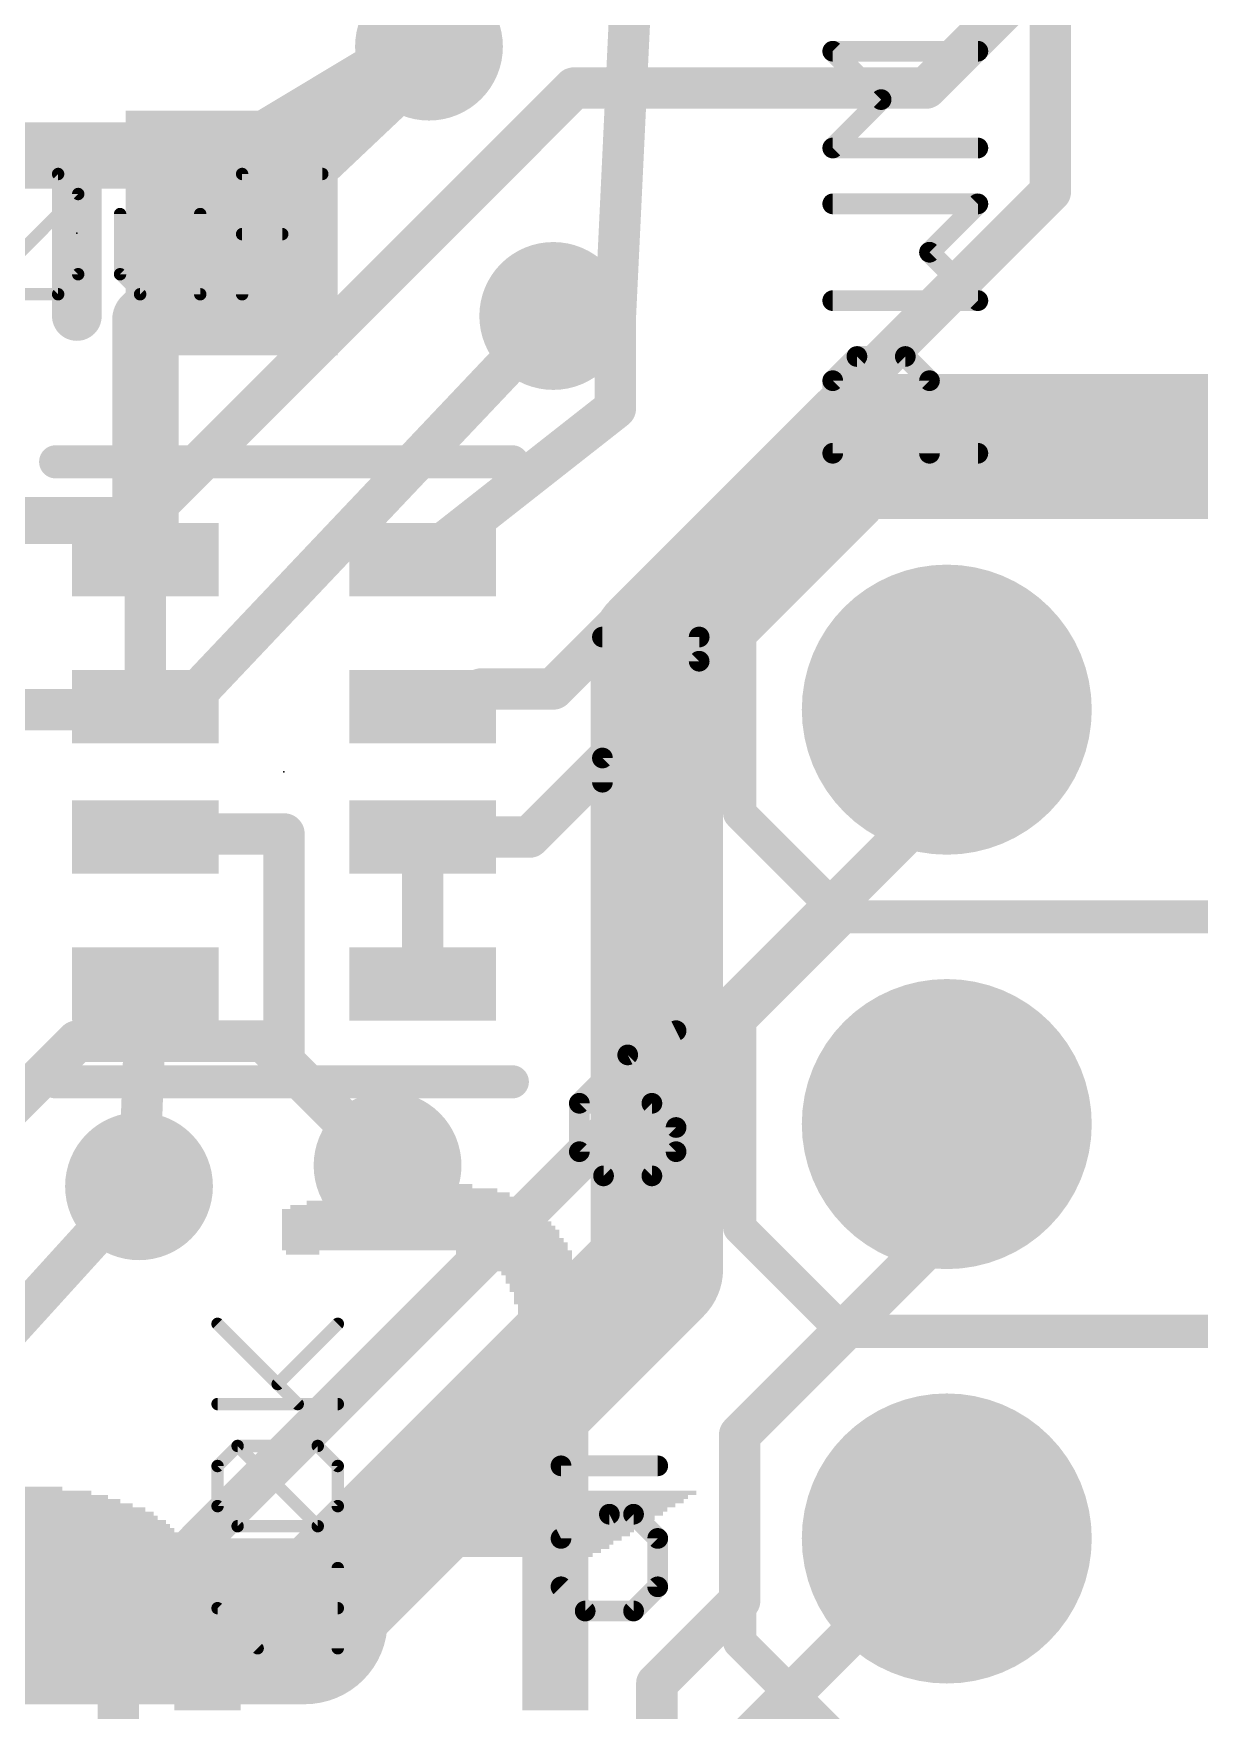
# Model space of a CAD drawing. Extents: x -1.3 to 52.1, y -0.1 to 23.3.
# Drawn here: x 38.22 to 45.36, y 7.84 to 18.11 of the extents above; entities that cross this region are included whole.
import ezdxf

# ---------------------------------------------------------------- set-up
doc = ezdxf.new("R2010")
doc.units = 0
for name, color, linetype in [('1', 12, 'CONTINUOUS'), ('16', 132, 'CONTINUOUS'), ('17', 110, 'CONTINUOUS'), ('18', 110, 'CONTINUOUS'), ('21', 40, 'CONTINUOUS'), ('22', 40, 'CONTINUOUS'), ('23', 53, 'CONTINUOUS'), ('27', 5, 'CONTINUOUS')]:
    doc.layers.add(name, color=color, linetype=linetype)

# ---------------------------------------------------------------- blocks, each defined once
blk = doc.blocks.new('RECT')
blk.add_solid([(-0.5, -0.5), (0.5, -0.5), (-0.5, 0.5), (0.5, 0.5)])
blk = doc.blocks.new('ROUNDP')
at = {"const_width": 0.5}
blk.add_lwpolyline([(0, -0.25, 1), (0, 0.25, 1), (0, -0.25)], format="xyb", dxfattribs=at)
blk = doc.blocks.new('ROUNDV')
at = {"const_width": 0.5}
blk.add_lwpolyline([(0, -0.25, 1), (0, 0.25, 1), (0, -0.25)], format="xyb", dxfattribs=at)

msp = doc.modelspace()

# ---------------------------------------------------------------- linework, layer by layer
at = {"layer": '1'}
for points, const_width in [([(41.91, 19.05), (41.783, 16.383)], 0.254), ([(44.45, 19.05), (44.45, 17.145)], 0.254), ([(39.431, 16.891), (40.64, 18.034)], 0.4064), ([(44.45, 17.145), (41.402, 14.097)], 0.254), ([(39.431, 16.891), (38.901, 16.361)], 0.4064), ([(38.901, 16.361), (38.901, 14.889)], 0.4064), ([(41.402, 16.383), (41.783, 16.383)], 0.254), ([(41.783, 16.383), (41.783, 15.817)], 0.254), ([(41.783, 15.817), (40.601, 14.889)], 0.254), ([(41.256, 13.189), (43.815, 15.748)], 0.254), ([(43.815, 15.748), (48.26, 15.748)], 0.254), ([(37.0808, 15.147), (38.897, 15.147)], 0.254), ([(38.897, 15.147), (38.901, 14.889)], 0.254), ([(38.901, 14.889), (38.901, 13.989)], 0.254), ([(40.963, 14.097), (40.601, 13.989)], 0.254), ([(41.402, 14.097), (40.963, 14.097)], 0.254), ([(43.815, 13.462), (43.815, 13.97)], 0.254), ([(38.735, 8.382), (43.815, 13.462)], 0.254), ([(39.263, 13.208), (38.901, 13.189)], 0.254), ([(39.751, 13.208), (39.263, 13.208)], 0.254), ([(39.751, 11.811), (39.751, 13.208)], 0.254), ([(40.601, 13.189), (40.601, 12.289)], 0.254), ([(40.601, 13.189), (41.256, 13.189)], 0.254), ([(38.901, 12.289), (38.901, 12.104)], 0.254), ([(38.901, 12.104), (38.862, 11.049)], 0.254), ([(40.386, 11.176), (39.751, 11.811)], 0.254), ([(38.735, 8.382), (38.735, 6.223)], 0.254)]:
    msp.add_lwpolyline(points, dxfattribs=dict(at, const_width=const_width))
for points, const_width in [([(40.7098, 17.9602, 1), (40.5702, 18.1078)], 0.2032), ([(44.4949, 17.1001, 1), (44.4051, 17.1899)], 0.127), ([(44.3865, 17.145, 1), (44.5135, 17.145)], 0.127), ([(39.3612, 16.9648, 1), (39.5008, 16.8172)], 0.2032), ([(39.5028, 16.8192, 1), (39.3592, 16.9628)], 0.2032), ([(39.0026, 16.361, 1), (38.7994, 16.361)], 0.2032), ([(38.8292, 16.4328, 1), (38.9728, 16.2892)], 0.2032), ([(41.402, 16.4465, 1), (41.402, 16.3195)], 0.127), ([(41.8465, 16.383, 1), (41.7195, 16.383)], 0.127), ([(41.7196, 16.386, 1), (41.8464, 16.38)], 0.127), ([(41.783, 16.3195, 1), (41.783, 16.4465)], 0.127), ([(41.8222, 15.7671, 1), (41.7438, 15.8669)], 0.127), ([(41.7195, 15.817, 1), (41.8465, 15.817)], 0.127), ([(43.815, 15.8115, 1), (43.815, 15.6845)], 0.127), ([(43.8599, 15.7031, 1), (43.7701, 15.7929)], 0.127), ([(38.9605, 15.148, 1), (38.8335, 15.146)], 0.127), ([(38.897, 15.0835, 1), (38.897, 15.2105)], 0.127), ([(38.9645, 14.889, 1), (38.8375, 14.889)], 0.127), ([(38.7994, 14.889, 1), (39.0026, 14.889)], 0.2032), ([(38.8375, 14.888, 1), (38.9645, 14.89)], 0.127), ([(40.5618, 14.9389, 1), (40.6402, 14.8391)], 0.127), ([(40.963, 14.1605, 1), (40.963, 14.0335)], 0.127), ([(40.9812, 14.0362, 1), (40.9448, 14.1578)], 0.127), ([(41.3571, 14.1419, 1), (41.4469, 14.0521)], 0.127), ([(41.402, 14.0335, 1), (41.402, 14.1605)], 0.127), ([(40.5828, 14.0498, 1), (40.6192, 13.9282)], 0.127), ([(43.8785, 13.97, 1), (43.7515, 13.97)], 0.127), ([(38.8375, 13.989, 1), (38.9645, 13.989)], 0.127), ([(43.8599, 13.4171, 1), (43.7701, 13.5069)], 0.127), ([(43.7515, 13.462, 1), (43.8785, 13.462)], 0.127), ([(38.8977, 13.2524, 1), (38.9043, 13.1256)], 0.127), ([(39.263, 13.2715, 1), (39.263, 13.1445)], 0.127), ([(39.2663, 13.1446, 1), (39.2597, 13.2714)], 0.127), ([(39.8145, 13.208, 1), (39.6875, 13.208)], 0.127), ([(39.751, 13.1445, 1), (39.751, 13.2715)], 0.127), ([(40.6645, 13.189, 1), (40.5375, 13.189)], 0.127), ([(40.601, 13.2525, 1), (40.601, 13.1255)], 0.127), ([(41.2111, 13.2339, 1), (41.3009, 13.1441)], 0.127), ([(41.256, 13.1255, 1), (41.256, 13.2525)], 0.127), ([(38.9645, 12.289, 1), (38.8375, 12.289)], 0.127), ([(40.5375, 12.289, 1), (40.6645, 12.289)], 0.127), ([(38.9645, 12.1017, 1), (38.8375, 12.1063)], 0.127), ([(38.8375, 12.104, 1), (38.9645, 12.104)], 0.127), ([(39.7959, 11.8559, 1), (39.7061, 11.7661)], 0.127), ([(39.6875, 11.811, 1), (39.8145, 11.811)], 0.127), ([(40.3411, 11.1311, 1), (40.4309, 11.2209)], 0.127), ([(38.7985, 11.0513, 1), (38.9255, 11.0467)], 0.127), ([(38.7985, 8.382, 1), (38.6715, 8.382)], 0.127), ([(38.6901, 8.4269, 1), (38.7799, 8.3371)], 0.127)]:
    msp.add_lwpolyline(points, format="xyb", dxfattribs=dict(at, const_width=const_width))
at = {"layer": '16'}
for points, const_width in [([(44.45, 18.542), (43.688, 17.78)], 0.254), ([(40.64, 18.034), (39.529, 17.367)], 0.4064), ([(41.529, 17.78), (38.862, 15.113)], 0.254), ([(43.688, 17.78), (41.529, 17.78)], 0.254), ([(39.529, 17.367), (35.147, 17.367)], 0.4064), ([(39.116, 13.97), (41.402, 16.383)], 0.254), ([(42.037, 14.351), (43.307, 15.621)], 0.8128), ([(43.307, 15.621), (45.593, 15.621)], 0.8128), ([(45.593, 15.621), (46.355, 14.859)], 0.8128), ([(38.862, 15.113), (35.814, 15.113)], 0.254), ([(42.037, 10.541), (42.037, 14.351)], 0.8128), ([(35.56, 13.97), (39.116, 13.97)], 0.254), ([(37.338, 10.795), (38.481, 11.938)], 0.254), ([(38.481, 11.938), (39.624, 11.938)], 0.254), ([(39.624, 11.938), (40.386, 11.176)], 0.254), ([(43.815, 10.795), (43.815, 11.43)], 0.254), ([(38.862, 11.049), (37.592, 9.652)], 0.254), ([(39.878, 8.382), (42.037, 10.541)], 0.8128), ([(42.545, 9.525), (43.815, 10.795)], 0.254), ([(42.545, 8.509), (42.545, 9.525)], 0.254), ([(43.815, 8.89), (42.545, 7.62)], 0.254), ([(33.909, 8.382), (39.878, 8.382)], 1.016), ([(42.545, 8.509), (42.037, 8.001)], 0.254), ([(42.037, 8.001), (42.037, 6.731)], 0.254)]:
    msp.add_lwpolyline(points, dxfattribs=dict(at, const_width=const_width))
for points, const_width in [([(40.6923, 17.9469, 1), (40.5877, 18.1211)], 0.2032), ([(41.529, 17.8435, 1), (41.529, 17.7165)], 0.127), ([(41.5739, 17.7351, 1), (41.4841, 17.8249)], 0.127), ([(43.6431, 17.8249, 1), (43.7329, 17.7351)], 0.127), ([(43.688, 17.7165, 1), (43.688, 17.8435)], 0.127), ([(39.4767, 17.4541, 1), (39.5813, 17.2799)], 0.2032), ([(39.529, 17.2654, 1), (39.529, 17.4686)], 0.2032), ([(41.4481, 16.3393, 1), (41.3559, 16.4267)], 0.127), ([(43.307, 15.8242, 1), (43.307, 15.4178)], 0.4064), ([(43.4507, 15.4773, 1), (43.1633, 15.7647)], 0.4064), ([(45.7367, 15.7647, 1), (45.4493, 15.4773)], 0.4064), ([(38.8171, 15.1579, 1), (38.9069, 15.0681)], 0.127), ([(38.862, 15.0495, 1), (38.862, 15.1765)], 0.127), ([(42.2402, 14.351, 1), (41.8338, 14.351)], 0.4064), ([(41.8933, 14.4947, 1), (42.1807, 14.2073)], 0.4064), ([(39.116, 13.9065, 1), (39.116, 14.0335)], 0.127), ([(39.0699, 14.0137, 1), (39.1621, 13.9263)], 0.127), ([(38.481, 12.0015, 1), (38.481, 11.8745)], 0.127), ([(38.5259, 11.8931, 1), (38.4361, 11.9829)], 0.127), ([(39.6689, 11.9829, 1), (39.5791, 11.8931)], 0.127), ([(39.624, 11.8745, 1), (39.624, 12.0015)], 0.127), ([(43.8785, 11.43, 1), (43.7515, 11.43)], 0.127), ([(40.3411, 11.1311, 1), (40.4309, 11.2209)], 0.127), ([(38.909, 11.0063, 1), (38.815, 11.0917)], 0.127), ([(42.1807, 10.3973, 1), (41.8933, 10.6847)], 0.4064), ([(43.8599, 10.7501, 1), (43.7701, 10.8399)], 0.127), ([(43.7515, 10.795, 1), (43.8785, 10.795)], 0.127), ([(41.8338, 10.541, 1), (42.2402, 10.541)], 0.4064), ([(42.6085, 9.525, 1), (42.4815, 9.525)], 0.127), ([(42.5001, 9.5699, 1), (42.5899, 9.4801)], 0.127), ([(43.8599, 8.8451, 1), (43.7701, 8.9349)], 0.127), ([(39.878, 8.128, 1), (39.878, 8.636)], 0.508), ([(39.7343, 8.5257, 1), (40.0217, 8.2383)], 0.4064), ([(42.5899, 8.4641, 1), (42.5001, 8.5539)], 0.127), ([(42.4815, 8.509, 1), (42.6085, 8.509)], 0.127), ([(42.1005, 8.001, 1), (41.9735, 8.001)], 0.127), ([(41.9921, 8.0459, 1), (42.0819, 7.9561)], 0.127)]:
    msp.add_lwpolyline(points, format="xyb", dxfattribs=dict(at, const_width=const_width))
at = {"layer": '21'}
for points, const_width in [([(43.1157, 18.0375, 1), (43.1157, 17.974)], 0.0635), ([(43.1382, 18.0282, 1), (43.0933, 17.9833)], 0.0635), ([(44.0055, 17.974, 1), (44.0055, 18.0375)], 0.0635), ([(43.4348, 17.6867, 1), (43.3899, 17.7316)], 0.0635), ([(43.3899, 17.6867, 1), (43.4348, 17.7316)], 0.0635), ([(38.5572, 17.399, 1), (38.4048, 17.399)], 0.1524), ([(43.1157, 17.4443, 1), (43.1157, 17.3808)], 0.0635), ([(44.0055, 17.3808, 1), (44.0055, 17.4443)], 0.0635), ([(43.0933, 17.435, 1), (43.1382, 17.3901)], 0.0635), ([(43.1157, 17.1019, 1), (43.1157, 17.0384)], 0.0635), ([(44.028, 17.0477, 1), (43.983, 17.0926)], 0.0635), ([(44.0055, 17.0384, 1), (44.0055, 17.1019)], 0.0635), ([(43.7314, 16.7961, 1), (43.6865, 16.7512)], 0.0635), ([(43.6865, 16.7961, 1), (43.7314, 16.7512)], 0.0635), ([(38.4048, 16.383, 1), (38.5572, 16.383)], 0.1524), ([(43.1157, 16.5088, 1), (43.1157, 16.4453)], 0.0635), ([(43.983, 16.4546, 1), (44.028, 16.4995)], 0.0635), ([(44.0055, 16.4453, 1), (44.0055, 16.5088)], 0.0635), ([(43.264, 16.1664, 1), (43.264, 16.1029)], 0.0635), ([(43.2865, 16.1122, 1), (43.2416, 16.1571)], 0.0635), ([(43.5831, 16.1571, 1), (43.5382, 16.1122)], 0.0635), ([(43.5606, 16.1029, 1), (43.5606, 16.1664)], 0.0635), ([(43.1475, 15.9864, 1), (43.084, 15.9864)], 0.0635), ([(43.0933, 16.0088, 1), (43.1382, 15.9639)], 0.0635), ([(43.7407, 15.9864, 1), (43.6772, 15.9864)], 0.0635), ([(43.6865, 15.9639, 1), (43.7314, 16.0088)], 0.0635), ([(38.351, 15.5398, 1), (38.351, 15.4382)], 0.1016), ([(41.151, 15.4382, 1), (41.151, 15.5398)], 0.1016), ([(43.1157, 15.5733, 1), (43.1157, 15.5098)], 0.0635), ([(43.084, 15.5415, 1), (43.1475, 15.5415)], 0.0635), ([(43.6772, 15.5415, 1), (43.7407, 15.5415)], 0.0635), ([(44.0055, 15.5098, 1), (44.0055, 15.5733)], 0.0635), ([(43.18, 15.2908, 1), (43.18, 15.1892)], 0.1016), ([(43.2159, 15.2041, 1), (43.1441, 15.2759)], 0.1016), ([(42.5958, 14.605, 1), (42.4942, 14.605)], 0.1016), ([(42.5091, 14.6409, 1), (42.5809, 14.5691)], 0.1016), ([(41.7035, 14.447, 1), (41.7035, 14.3835)], 0.0635), ([(42.3284, 14.4153, 1), (42.2649, 14.4153)], 0.0635), ([(42.2967, 14.3835, 1), (42.2967, 14.447)], 0.0635), ([(42.2649, 14.267, 1), (42.3284, 14.267)], 0.0635), ([(42.3191, 14.2445, 1), (42.2742, 14.2894)], 0.0635), ([(41.7353, 13.6738, 1), (41.6718, 13.6738)], 0.0635), ([(41.681, 13.6962, 1), (41.726, 13.6513)], 0.0635), ([(41.6718, 13.5255, 1), (41.7353, 13.5255)], 0.0635), ([(42.5809, 13.3709, 1), (42.5091, 13.2991)], 0.1016), ([(42.4942, 13.335, 1), (42.5958, 13.335)], 0.1016), ([(43.18, 12.7508, 1), (43.18, 12.6492)], 0.1016), ([(43.2159, 12.6641, 1), (43.1441, 12.7359)], 0.1016), ([(43.1441, 12.6641, 1), (43.2159, 12.7359)], 0.1016), ([(42.5958, 12.065, 1), (42.4942, 12.065)], 0.1016), ([(42.5091, 12.1009, 1), (42.5809, 12.0291)], 0.1016), ([(42.1694, 11.9739, 1), (42.141, 12.0307)], 0.0635), ([(41.8444, 11.8824, 1), (41.8728, 11.8256)], 0.0635), ([(41.881, 11.8315, 1), (41.8361, 11.8764)], 0.0635), ([(38.351, 11.7398, 1), (38.351, 11.6382)], 0.1016), ([(41.151, 11.6382, 1), (41.151, 11.7398)], 0.1016), ([(41.5937, 11.5574, 1), (41.5302, 11.5574)], 0.0635), ([(41.562, 11.5891, 1), (41.562, 11.5256)], 0.0635), ([(42.0293, 11.5798, 1), (41.9844, 11.5349)], 0.0635), ([(42.0069, 11.5256, 1), (42.0069, 11.5891)], 0.0635), ([(41.5395, 11.5798, 1), (41.5844, 11.5349)], 0.0635), ([(42.1869, 11.4091, 1), (42.1234, 11.4091)], 0.0635), ([(42.1327, 11.3866, 1), (42.1776, 11.4315)], 0.0635), ([(41.5844, 11.2832, 1), (41.5395, 11.2383)], 0.0635), ([(42.1776, 11.2383, 1), (42.1327, 11.2832)], 0.0635), ([(41.5302, 11.2608, 1), (41.5937, 11.2608)], 0.0635), ([(42.1234, 11.2608, 1), (42.1869, 11.2608)], 0.0635), ([(41.7103, 11.1443, 1), (41.7103, 11.0808)], 0.0635), ([(41.6878, 11.09, 1), (41.7327, 11.135)], 0.0635), ([(41.9844, 11.135, 1), (42.0293, 11.09)], 0.0635), ([(42.0069, 11.0808, 1), (42.0069, 11.1443)], 0.0635), ([(42.5809, 10.8309, 1), (42.5091, 10.7591)], 0.1016), ([(42.4942, 10.795, 1), (42.5958, 10.795)], 0.1016), ([(43.18, 10.2108, 1), (43.18, 10.1092)], 0.1016), ([(43.2159, 10.1241, 1), (43.1441, 10.1959)], 0.1016), ([(43.1441, 10.1241, 1), (43.2159, 10.1959)], 0.1016), ([(42.5958, 9.525, 1), (42.4942, 9.525)], 0.1016), ([(42.5091, 9.5609, 1), (42.5809, 9.4891)], 0.1016), ([(41.4495, 9.367, 1), (41.4495, 9.3035)], 0.0635), ([(41.4813, 9.3353, 1), (41.4177, 9.3353)], 0.0635), ([(42.0427, 9.3035, 1), (42.0427, 9.367)], 0.0635), ([(41.7461, 9.0704, 1), (41.7461, 9.0069)], 0.0635), ([(41.7603, 9.0103, 1), (41.7319, 9.0671)], 0.0635), ([(41.9168, 9.0611, 1), (41.8719, 9.0162)], 0.0635), ([(41.8944, 9.0069, 1), (41.8944, 9.0704)], 0.0635), ([(41.4353, 8.9188, 1), (41.4637, 8.862)], 0.0635), ([(42.0744, 8.8904, 1), (42.0109, 8.8904)], 0.0635), ([(42.0202, 8.8679, 1), (42.0651, 8.9128)], 0.0635), ([(41.4177, 8.8904, 1), (41.4813, 8.8904)], 0.0635), ([(41.472, 8.6162, 1), (41.427, 8.5713)], 0.0635), ([(42.0651, 8.5713, 1), (42.0202, 8.6162)], 0.0635), ([(42.0109, 8.5938, 1), (42.0744, 8.5938)], 0.0635), ([(41.5978, 8.4773, 1), (41.5978, 8.4138)], 0.0635), ([(41.5753, 8.423, 1), (41.6202, 8.468)], 0.0635), ([(41.8719, 8.468, 1), (41.9168, 8.423)], 0.0635), ([(41.8944, 8.4138, 1), (41.8944, 8.4773)], 0.0635), ([(42.5809, 8.2909, 1), (42.5091, 8.2191)], 0.1016), ([(42.4942, 8.255, 1), (42.5958, 8.255)], 0.1016)]:
    msp.add_lwpolyline(points, format="xyb", dxfattribs=dict(at, const_width=const_width))
for points, const_width in [([(43.4123, 17.7091), (43.1157, 18.0057)], 0.127), ([(43.1157, 18.0057), (44.0055, 18.0057)], 0.127), ([(43.1157, 17.4125), (43.4123, 17.7091)], 0.127), ([(38.481, 16.383), (38.481, 17.399)], 0.3048), ([(44.0055, 17.4125), (43.1157, 17.4125)], 0.127), ([(44.0055, 17.0702), (43.1157, 17.0702)], 0.127), ([(43.7089, 16.7736), (44.0055, 17.0702)], 0.127), ([(44.0055, 16.477), (43.7089, 16.7736)], 0.127), ([(43.1157, 16.477), (44.0055, 16.477)], 0.127), ([(43.1157, 15.9864), (43.264, 16.1347)], 0.127), ([(43.264, 16.1347), (43.5606, 16.1347)], 0.127), ([(43.5606, 16.1347), (43.7089, 15.9864)], 0.127), ([(43.1157, 15.5415), (43.1157, 15.9864)], 0.127), ([(43.7089, 15.9864), (43.7089, 15.5415)], 0.127), ([(38.351, 15.489), (41.151, 15.489)], 0.2032), ([(44.0055, 15.5415), (43.1157, 15.5415)], 0.127), ([(43.18, 15.24), (42.545, 14.605)], 0.2032), ([(43.18, 15.24), (49.53, 15.24)], 0.2032), ([(42.545, 14.605), (42.545, 13.335)], 0.2032), ([(41.7035, 14.4153), (42.2967, 14.4153)], 0.127), ([(42.2967, 14.4153), (42.2967, 14.267)], 0.127), ([(42.2967, 14.267), (41.7035, 13.6738)], 0.127), ([(41.7035, 13.6738), (41.7035, 13.5255)], 0.127), ([(42.545, 13.335), (43.18, 12.7)], 0.2032), ([(43.18, 12.7), (42.545, 12.065)], 0.2032), ([(49.53, 12.7), (43.18, 12.7)], 0.2032), ([(42.545, 12.065), (42.545, 10.795)], 0.2032), ([(42.1552, 12.0023), (41.8586, 11.854)], 0.127), ([(41.8586, 11.854), (41.562, 11.5574)], 0.127), ([(41.151, 11.689), (38.351, 11.689)], 0.2032), ([(41.562, 11.5574), (41.562, 11.2608)], 0.127), ([(42.0069, 11.5574), (41.562, 11.5574)], 0.127), ([(42.1552, 11.4091), (42.0069, 11.5574)], 0.127), ([(42.1552, 11.2608), (42.1552, 11.4091)], 0.127), ([(41.562, 11.2608), (41.7103, 11.1125)], 0.127), ([(42.0069, 11.1125), (42.1552, 11.2608)], 0.127), ([(41.7103, 11.1125), (42.0069, 11.1125)], 0.127), ([(42.545, 10.795), (43.18, 10.16)], 0.2032), ([(43.18, 10.16), (42.545, 9.525)], 0.2032), ([(49.53, 10.16), (43.18, 10.16)], 0.2032), ([(42.545, 9.525), (42.545, 8.255)], 0.2032), ([(42.0427, 9.3353), (41.4495, 9.3353)], 0.127), ([(41.4495, 9.3353), (41.4495, 8.8904)], 0.127), ([(41.4495, 8.8904), (41.7461, 9.0387)], 0.127), ([(41.7461, 9.0387), (41.8944, 9.0387)], 0.127), ([(41.8944, 9.0387), (42.0427, 8.8904)], 0.127), ([(42.0427, 8.8904), (42.0427, 8.5938)], 0.127), ([(41.5978, 8.4455), (41.4495, 8.5938)], 0.127), ([(42.0427, 8.5938), (41.8944, 8.4455)], 0.127), ([(41.8944, 8.4455), (41.5978, 8.4455)], 0.127), ([(42.545, 8.255), (43.18, 7.62)], 0.2032)]:
    msp.add_lwpolyline(points, dxfattribs=dict(at, const_width=const_width))
at = {"layer": '23'}
for p in [(38.481, 16.891), (39.751, 13.589)]:
    msp.add_point(p, dxfattribs=at)
at = {"layer": '27', "const_width": 0.0762}
for points in [[(38.1204, 17.2533), (38.3661, 17.2533)], [(38.3661, 17.2533), (38.489, 17.1305)], [(39.4943, 16.5161), (39.4943, 17.2533)], [(39.4943, 17.2533), (39.9858, 17.2533)], [(37.9975, 16.639), (38.489, 17.1305)], [(38.489, 17.1305), (38.489, 16.639)], [(38.7459, 17.0076), (38.7459, 16.639)], [(39.2374, 16.5161), (39.2374, 17.0076)], [(39.4943, 16.8847), (39.7401, 16.8847)], [(38.489, 16.639), (38.3661, 16.5161)], [(38.7459, 16.639), (38.8688, 16.5161)], [(38.3661, 16.5161), (38.1204, 16.5161)], [(38.8688, 16.5161), (39.2374, 16.5161)], [(39.8352, 9.7139), (39.3437, 10.2054)], [(39.7123, 9.8368), (40.0809, 10.2054)], [(39.3437, 9.7139), (40.0809, 9.7139)], [(39.3437, 9.3341), (39.4665, 9.457)], [(39.4665, 9.457), (39.958, 9.457)], [(39.958, 8.9655), (39.4665, 9.457)], [(39.958, 9.457), (40.0809, 9.3341)], [(39.3437, 9.0884), (39.3437, 9.3341)], [(40.0809, 9.3341), (40.0809, 9.0884)], [(39.4665, 8.9655), (39.3437, 9.0884)], [(40.0809, 9.0884), (39.958, 8.9655)], [(39.958, 8.9655), (39.4665, 8.9655)], [(40.0809, 8.2171), (40.0809, 8.7086)], [(39.5894, 8.2171), (39.3437, 8.4628)], [(39.3437, 8.4628), (40.0809, 8.4628)]]:
    msp.add_lwpolyline(points, dxfattribs=at)
at = {"layer": '27', "const_width": 0.0381}
for points in [[(38.3796, 17.2668, 1), (38.3527, 17.2399)], [(38.3661, 17.2343, 1), (38.3661, 17.2724)], [(39.4943, 17.2724, 1), (39.4943, 17.2343)], [(39.5134, 17.2533, 1), (39.4753, 17.2533)], [(39.9858, 17.2343, 1), (39.9858, 17.2724)], [(38.5081, 17.1305, 1), (38.47, 17.1305)], [(38.5025, 17.117, 1), (38.4755, 17.1439)], [(38.4755, 17.117, 1), (38.5025, 17.1439)], [(38.765, 17.0076, 1), (38.7269, 17.0076)], [(39.2565, 17.0076, 1), (39.2184, 17.0076)], [(39.4943, 16.9038, 1), (39.4943, 16.8657)], [(39.7401, 16.8657, 1), (39.7401, 16.9038)], [(38.47, 16.639, 1), (38.5081, 16.639)], [(38.5025, 16.6255, 1), (38.4755, 16.6524)], [(38.7594, 16.6524, 1), (38.7325, 16.6255)], [(38.7269, 16.639, 1), (38.765, 16.639)], [(38.3527, 16.5296, 1), (38.3796, 16.5026)], [(38.3661, 16.4971, 1), (38.3661, 16.5352)], [(38.8688, 16.5352, 1), (38.8688, 16.4971)], [(38.8553, 16.5026, 1), (38.8823, 16.5296)], [(39.2374, 16.4971, 1), (39.2374, 16.5352)], [(39.2184, 16.5161, 1), (39.2565, 16.5161)], [(39.4753, 16.5161, 1), (39.5134, 16.5161)], [(39.3571, 10.2189, 1), (39.3302, 10.1919)], [(40.0944, 10.1919, 1), (40.0674, 10.2189)], [(39.6988, 9.8503, 1), (39.7258, 9.8233)], [(39.3437, 9.733, 1), (39.3437, 9.6949)], [(39.8217, 9.7005, 1), (39.8486, 9.7274)], [(40.0809, 9.6949, 1), (40.0809, 9.733)], [(39.4665, 9.4761, 1), (39.4665, 9.438)], [(39.48, 9.4705, 1), (39.4531, 9.4435)], [(39.48, 9.4435, 1), (39.4531, 9.4705)], [(39.9715, 9.4705, 1), (39.9446, 9.4435)], [(39.958, 9.438, 1), (39.958, 9.4761)], [(39.3627, 9.3341, 1), (39.3246, 9.3341)], [(39.3302, 9.3476, 1), (39.3571, 9.3207)], [(40.0999, 9.3341, 1), (40.0618, 9.3341)], [(40.0674, 9.3207, 1), (40.0944, 9.3476)], [(39.3571, 9.1019, 1), (39.3302, 9.0749)], [(39.3246, 9.0884, 1), (39.3627, 9.0884)], [(40.0618, 9.0884, 1), (40.0999, 9.0884)], [(40.0944, 9.0749, 1), (40.0674, 9.1019)], [(39.4665, 8.9846, 1), (39.4665, 8.9465)], [(39.4531, 8.952, 1), (39.48, 8.979)], [(39.9446, 8.979, 1), (39.9715, 8.952)], [(39.9446, 8.952, 1), (39.9715, 8.979)], [(39.958, 8.9465, 1), (39.958, 8.9846)], [(40.0999, 8.7086, 1), (40.0618, 8.7086)], [(39.3571, 8.4763, 1), (39.3302, 8.4494)], [(39.3437, 8.4819, 1), (39.3437, 8.4438)], [(40.0809, 8.4438, 1), (40.0809, 8.4819)], [(39.5759, 8.2036, 1), (39.6029, 8.2306)], [(40.0618, 8.2171, 1), (40.0999, 8.2171)]]:
    msp.add_lwpolyline(points, format="xyb", dxfattribs=at)

# ---------------------------------------------------------------- block references
at = {"layer": '1'}
for p, xscale, yscale, rotation in [((39.431, 16.891), 1.3, 1.5, 180), ((38.901, 14.889), 0.45, 0.9, 90), ((40.601, 14.889), 0.45, 0.9, 90), ((38.901, 13.989), 0.45, 0.9, 90), ((40.601, 13.989), 0.45, 0.9, 90), ((38.901, 13.189), 0.45, 0.9, 90), ((40.601, 13.189), 0.45, 0.9, 90), ((38.901, 12.289), 0.45, 0.9, 90), ((40.601, 12.289), 0.45, 0.9, 90)]:
    msp.add_blockref('RECT', p, dxfattribs=dict(at, xscale=xscale, yscale=yscale, rotation=rotation))
at = {"layer": '17', "xscale": 1.778, "yscale": 1.778, "rotation": 270}
for p in [(43.815, 13.97), (43.815, 13.97), (43.815, 11.43), (43.815, 11.43), (43.815, 8.89), (43.815, 8.89)]:
    msp.add_blockref('ROUNDP', p, dxfattribs=at)
at = {"layer": '18', "xscale": 0.9064, "yscale": 0.9064}
for p in [(40.64, 18.034), (40.64, 18.034), (41.402, 16.383), (41.402, 16.383), (40.386, 11.176), (40.386, 11.176), (38.862, 11.049), (38.862, 11.049)]:
    msp.add_blockref('ROUNDV', p, dxfattribs=at)
at = {"layer": '22', "yscale": 0.0254, "rotation": 180}
for p, xscale in [((40.64, 10.9982), 0.9906), ((40.6908, 11.0236), 0.7366), ((40.767, 11.049), 0.2794), ((40.5257, 10.8966), 1.5748), ((40.5384, 10.922), 1.4986), ((40.5638, 10.9474), 1.3462), ((40.6019, 10.9728), 1.1684), ((40.5384, 10.8712), 1.6002), ((40.5511, 10.8458), 1.6256), ((40.5638, 10.8204), 1.651), ((40.5765, 10.795), 1.6764), ((40.5892, 10.7696), 1.7018), ((40.5892, 10.7442), 1.7018), ((40.6019, 10.7188), 1.7272), ((40.6146, 10.6934), 1.7526), ((40.6146, 10.668), 1.7526), ((39.8653, 10.6426), 0.2032), ((41.1607, 10.6426), 0.7112), ((41.2242, 10.6172), 0.5842), ((41.2496, 10.5918), 0.5334), ((41.2877, 10.5664), 0.508), ((41.3004, 10.541), 0.4826), ((41.3258, 10.5156), 0.4826), ((41.3385, 10.4902), 0.4572), ((41.3385, 10.4648), 0.4572), ((41.3512, 10.4394), 0.4318), ((41.3639, 10.414), 0.4572), ((41.3766, 10.3886), 0.4318), ((41.3766, 10.3632), 0.4318), ((41.3766, 10.3378), 0.4318), ((41.3893, 10.3124), 0.4064), ((41.3893, 10.287), 0.4064), ((41.402, 10.2616), 0.4318), ((41.402, 10.2362), 0.4318), ((41.402, 10.2108), 0.4318), ((41.402, 10.1854), 0.4318), ((41.4147, 10.16), 0.4064), ((41.4147, 10.1346), 0.4064), ((41.4147, 10.1092), 0.4064), ((41.4147, 10.0838), 0.4064), ((41.4147, 10.0584), 0.4064), ((41.4147, 10.033), 0.4064), ((41.4147, 10.0076), 0.4064), ((41.4147, 9.9822), 0.4064), ((41.4147, 9.9568), 0.4064), ((41.4147, 9.9314), 0.4064), ((41.4147, 9.906), 0.4064), ((41.4147, 9.8806), 0.4064), ((41.4147, 9.8552), 0.4064), ((41.4147, 9.8298), 0.4064), ((41.4147, 9.8044), 0.4064), ((41.4147, 9.779), 0.4064), ((41.4147, 9.7536), 0.4064), ((41.4147, 9.7282), 0.4064), ((41.4147, 9.7028), 0.4064), ((41.4147, 9.6774), 0.4064), ((41.4147, 9.652), 0.4064), ((41.4147, 9.6266), 0.4064), ((41.4147, 9.6012), 0.4064), ((41.4147, 9.5758), 0.4064), ((41.4147, 9.5504), 0.4064), ((41.4147, 9.525), 0.4064), ((41.4147, 9.4996), 0.4064), ((41.4147, 9.4742), 0.4064), ((41.4147, 9.4488), 0.4064), ((41.4147, 9.4234), 0.4064), ((41.4147, 9.398), 0.4064), ((41.4147, 9.3726), 0.4064), ((41.4147, 9.3472), 0.4064), ((41.4147, 9.3218), 0.4064), ((41.4147, 9.2964), 0.4064), ((41.4147, 9.271), 0.4064), ((41.4147, 9.2456), 0.4064), ((37.8841, 9.144), 1.5748), ((37.8841, 9.1694), 1.3716), ((37.8841, 9.1948), 1.016), ((41.1607, 9.1694), 2.2352), ((41.1353, 9.144), 2.1844), ((41.4147, 9.2202), 0.4064), ((41.4147, 9.1948), 0.4064), ((37.9095, 9.0424), 2.0828), ((37.8968, 9.0678), 2.0066), ((37.8968, 9.0932), 1.8542), ((37.8841, 9.1186), 1.7272), ((41.1226, 9.1186), 2.159), ((41.0972, 9.0932), 2.1082), ((41.0718, 9.0678), 2.0574), ((41.0591, 9.0424), 2.032), ((37.8968, 8.9408), 2.3622), ((37.9095, 8.9662), 2.286), ((37.9095, 8.9916), 2.2352), ((37.8968, 9.017), 2.159), ((41.0337, 9.017), 1.9812), ((41.021, 8.9916), 1.9558), ((40.9956, 8.9662), 1.905), ((40.9702, 8.9408), 1.8542), ((37.9095, 8.8392), 2.54), ((37.9095, 8.8646), 2.4892), ((37.8968, 8.9154), 2.413), ((37.9095, 8.89), 2.4384), ((40.9575, 8.9154), 1.8288), ((40.9321, 8.89), 1.778), ((40.9067, 8.8646), 1.7272), ((40.894, 8.8392), 1.7018), ((37.9095, 8.8138), 2.5908), ((38.7604, 8.7884), 0.9398), ((38.862, 8.763), 0.7366), ((38.9255, 8.7376), 0.6604), ((40.8686, 8.8138), 1.651), ((40.8432, 8.7884), 1.6002), ((41.4147, 8.763), 0.4064), ((41.4147, 8.7376), 0.4064), ((38.9636, 8.7122), 0.635), ((38.989, 8.6868), 0.5842), ((39.0271, 8.6614), 0.5588), ((39.0398, 8.636), 0.5334), ((41.4147, 8.7122), 0.4064), ((41.4147, 8.6868), 0.4064), ((41.4147, 8.6614), 0.4064), ((41.4147, 8.636), 0.4064), ((39.0779, 8.6106), 0.508), ((39.0906, 8.5852), 0.4826), ((39.1033, 8.5598), 0.4572), ((39.116, 8.5344), 0.4826), ((41.4147, 8.6106), 0.4064), ((41.4147, 8.5852), 0.4064), ((41.4147, 8.5598), 0.4064), ((41.4147, 8.5344), 0.4064), ((39.1287, 8.509), 0.4572), ((39.1541, 8.4836), 0.4572), ((39.1541, 8.4582), 0.4572), ((39.1668, 8.4328), 0.4318), ((41.4147, 8.509), 0.4064), ((41.4147, 8.4836), 0.4064), ((41.4147, 8.4582), 0.4064), ((41.4147, 8.4328), 0.4064), ((39.1668, 8.4074), 0.4318), ((39.1922, 8.382), 0.4318), ((39.1922, 8.3566), 0.4318), ((39.2049, 8.3312), 0.4064), ((41.4147, 8.4074), 0.4064), ((41.4147, 8.382), 0.4064), ((41.4147, 8.3566), 0.4064), ((41.4147, 8.3312), 0.4064), ((39.2176, 8.3058), 0.4318), ((39.2176, 8.2804), 0.4318), ((39.2303, 8.255), 0.4064), ((39.2303, 8.2296), 0.4064), ((41.4147, 8.3058), 0.4064), ((41.4147, 8.2804), 0.4064), ((41.4147, 8.255), 0.4064), ((41.4147, 8.2296), 0.4064), ((39.2303, 8.2042), 0.4064), ((39.243, 8.1788), 0.4318), ((39.2557, 8.1534), 0.4064), ((39.2557, 8.128), 0.4064), ((41.4147, 8.2042), 0.4064), ((41.4147, 8.1788), 0.4064), ((41.4147, 8.1534), 0.4064), ((41.4147, 8.128), 0.4064), ((39.2557, 8.1026), 0.4064), ((39.2557, 8.0772), 0.4064), ((39.2557, 8.0518), 0.4064), ((39.2811, 8.0264), 0.4064), ((41.4147, 8.1026), 0.4064), ((41.4147, 8.0772), 0.4064), ((41.4147, 8.0518), 0.4064), ((41.4147, 8.0264), 0.4064), ((39.2811, 8.001), 0.4064), ((39.2811, 7.9756), 0.4064), ((39.2811, 7.9502), 0.4064), ((39.2811, 7.9248), 0.4064), ((41.4147, 8.001), 0.4064), ((41.4147, 7.9756), 0.4064), ((41.4147, 7.9502), 0.4064), ((41.4147, 7.9248), 0.4064), ((39.2811, 7.8994), 0.4064), ((39.2811, 7.874), 0.4064), ((39.2811, 7.8486), 0.4064), ((41.4147, 7.8994), 0.4064), ((41.4147, 7.874), 0.4064), ((41.4147, 7.8486), 0.4064)]:
    msp.add_blockref('RECT', p, dxfattribs=dict(at, xscale=xscale))

doc.saveas('drawing.dxf')
